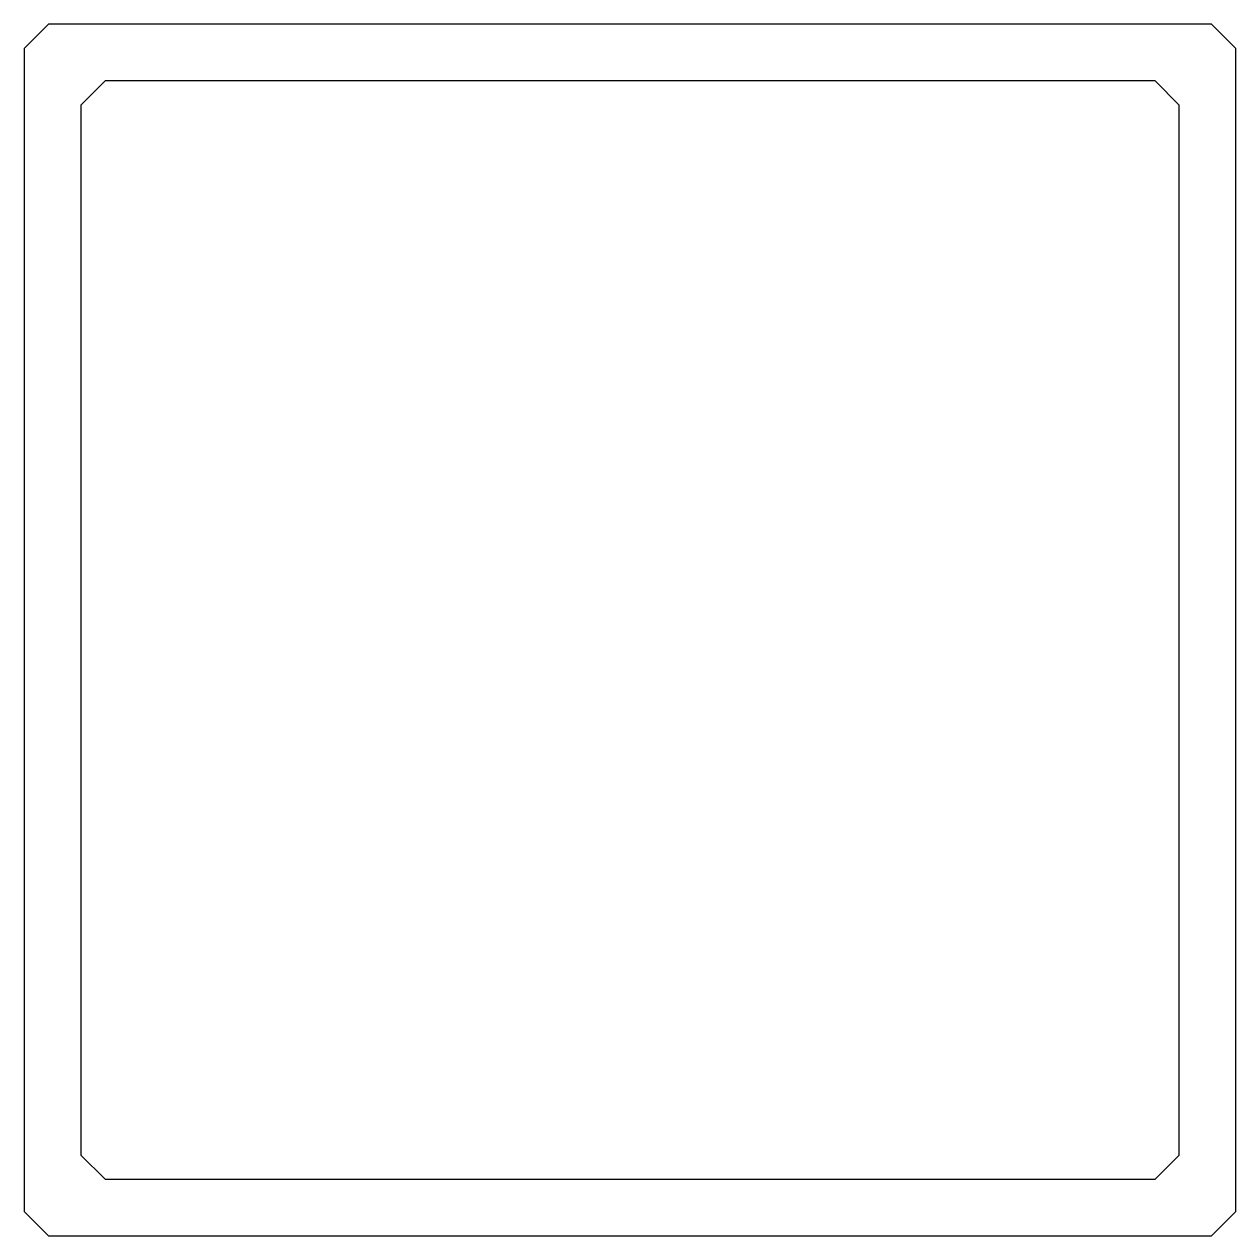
# Model space of a CAD drawing. Extents: x 0 to 300, y 0 to 300.
import ezdxf

# ---------------------------------------------------------------- set-up
doc = ezdxf.new("R2010")
doc.units = 0

msp = doc.modelspace()

# ---------------------------------------------------------------- linework, layer by layer
for points in [[(6, 300), (0, 294), (0, 6), (6, 0), (294, 0), (300, 6), (300, 294), (294, 300)], [(286, 280), (280, 286), (20, 286), (14, 280), (14, 20), (20, 14), (280, 14), (286, 20)]]:
    msp.add_lwpolyline(points, close=True)

doc.saveas('drawing.dxf')
